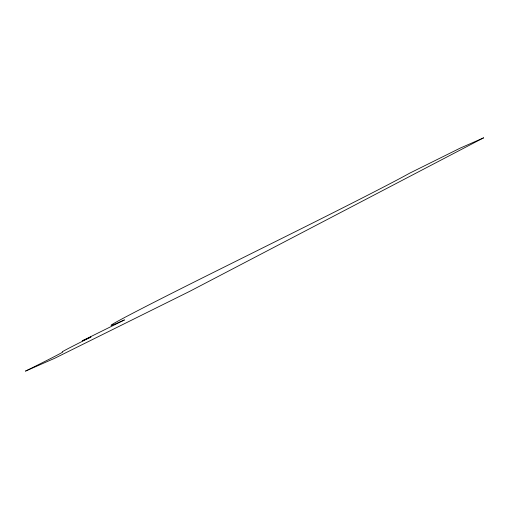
<?xml version="1.0" encoding="UTF-8"?>
<svg xmlns="http://www.w3.org/2000/svg" width="509" height="509" viewBox="0 0 509 509"><rect width="100%" height="100%" fill="white"/><g stroke="black" fill="none" stroke-linecap="round" stroke-linejoin="round"><path stroke-width="0.76" d="M483.55 137.863L189.755 291.32L54.533 358.355L25.45 371.137A58.338 0.814 -26.1 0 0 62.626 352.043L62.283 351.884A57.193 0.802 -26.1 0 1 90.971 337.015L82.248 340.852L124.501 319.906A195.233 2.723 -26.1 0 1 204.656 276.801L269.795 244.377A247.374 3.455 -26.1 0 0 409.573 173.225L460.282 148.087L483.55 137.863"/></g></svg>
